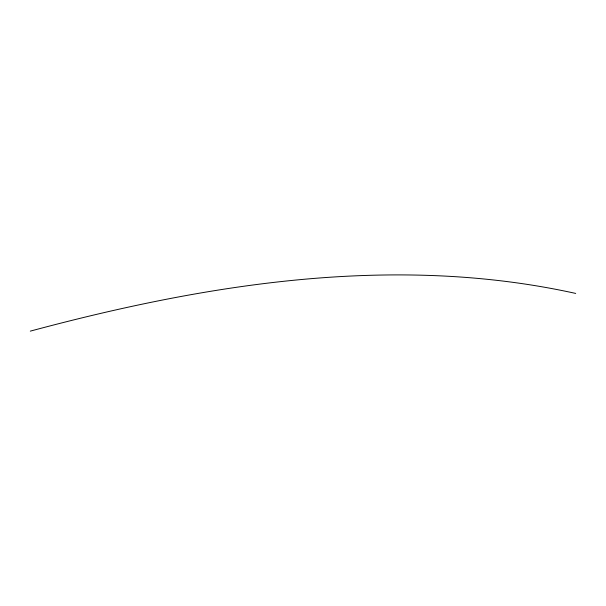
<?xml version="1.0" encoding="UTF-8"?>
<svg xmlns="http://www.w3.org/2000/svg" width="606" height="606" viewBox="0 0 606 606"><rect width="100%" height="100%" fill="white"/><g stroke="black" fill="none" stroke-linecap="round" stroke-linejoin="round"><path stroke-width="0.91" d="M30.3 331.134C206.76 283.744 394.718 253.482 575.7 293.425"/></g></svg>
